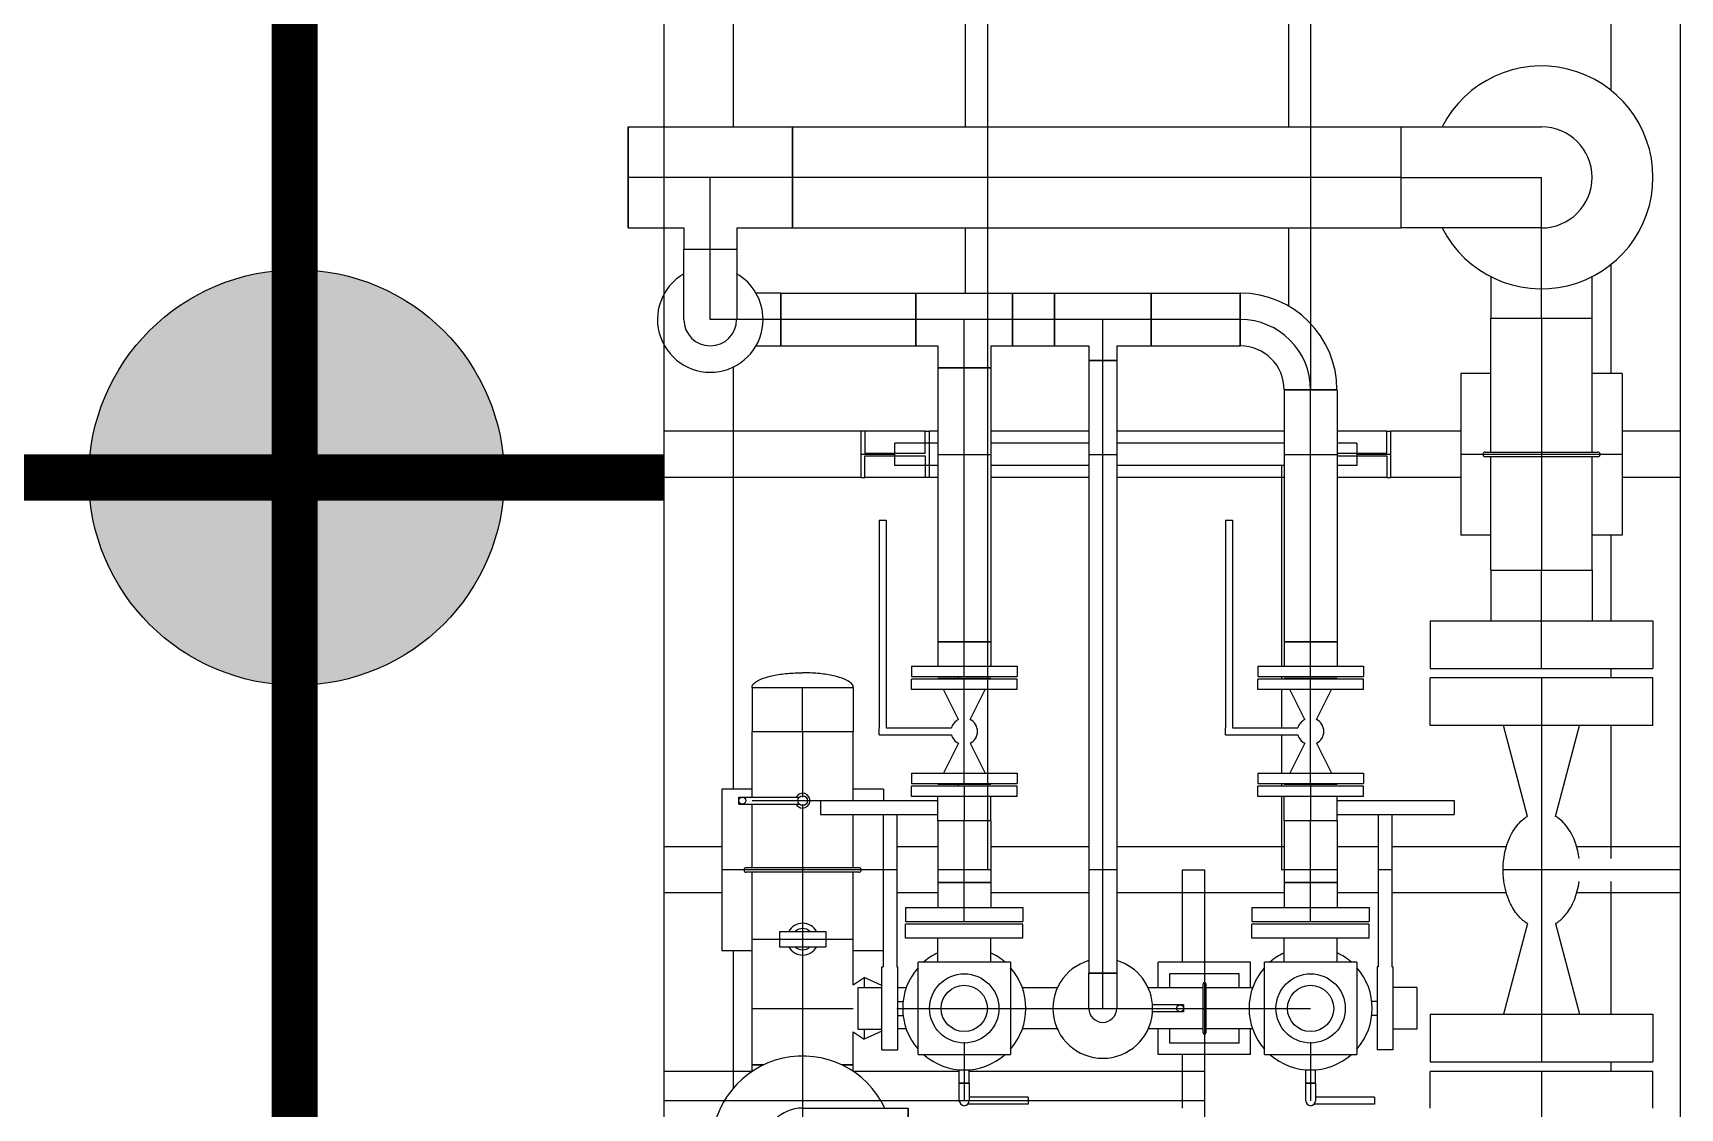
# Model space of a CAD drawing. Header units: inches. Extents: x 517790 to 538444, y 301815 to 302461.
# Drawn here: x 517891.045 to 517894.412, y 302312.3 to 302314.498 of the extents above; entities that cross this region are included whole.
import ezdxf

# ---------------------------------------------------------------- set-up
doc = ezdxf.new("R2010")
doc.units = ezdxf.units.IN
doc.header["$MEASUREMENT"] = 0
doc.layers.add('电气-接地设计-接地线', color=3, linetype='接地线')
doc.layers.add('硅胶总平面底图 工艺装置区', color=253, linetype='Continuous')
doc.styles.add('EESLTYPE', font='TXT.shx')
doc.linetypes.add('接地线', pattern='A,500,["/",EESLTYPE,S=200,R=0,X=0,Y=-100],-200,60,-200', length=960)

# ---------------------------------------------------------------- blocks, each defined once
blk = doc.blocks.new('PTJD2')
at = {"linetype": 'Continuous'}
blk.add_hatch(color=0, dxfattribs=at).paths.add_polyline_path([(150, 0, 1), (-150, 0, 1)])
at = {"color": 0, "linetype": 'Continuous'}
blk.add_circle((0, 0), 150, dxfattribs=at)

msp = doc.modelspace()

# ---------------------------------------------------------------- linework, layer by layer
at = {"layer": '电气-接地设计-接地线', "color": 1, "linetype": '接地线', "ltscale": 0.005, "const_width": 0.0944}
for points in [[(517891.5799, 302307.8785), (517891.5799, 302321.5662)], [(517890.9229, 302313.5894), (517892.3351, 302313.5894)]]:
    msp.add_lwpolyline(points, dxfattribs=at)
at = {"layer": '硅胶总平面底图 工艺装置区', "color": 253, "linetype": 'Continuous', "lineweight": -3}
for p, q in [((517892.3351, 302314.3064), (517892.3351, 302317.0923)), ((517892.4767, 302314.3064), (517892.4767, 302317.0923)), ((517892.9506, 302314.6588), (517892.9506, 302314.3064)), ((517892.9959, 302314.6588), (517892.9959, 302314.3064)), ((517893.6114, 302314.6588), (517893.6114, 302314.3064)), ((517893.6567, 302314.6588), (517893.6567, 302314.3064)), ((517894.4119, 302314.6588), (517894.4119, 302312.8106)), ((517894.2703, 302314.5659), (517894.2703, 302314.3814)), ((517892.2617, 302314.3064), (517892.2617, 302314.203)), ((517892.2617, 302314.0996), (517892.2617, 302314.3064)), ((517892.2617, 302314.3064), (517892.5973, 302314.3064)), ((517892.3351, 302314.0996), (517892.3351, 302314.3064)), ((517892.5973, 302314.0996), (517892.5973, 302314.3064)), ((517892.5974, 302314.3064), (517892.5974, 302314.0996)), ((517892.5974, 302314.3064), (517893.841, 302314.3064)), ((517892.9959, 302314.3064), (517892.9959, 302314.0996)), ((517893.6567, 302314.3064), (517893.6567, 302314.0996)), ((517893.841, 302314.3064), (517893.841, 302314.0996)), ((517893.841, 302314.3064), (517894.1287, 302314.3064)), ((517893.841, 302314.3064), (517893.841, 302314.0996)), ((517892.2617, 302314.203), (517892.2617, 302314.0996)), ((517892.2617, 302314.203), (517892.2617, 302314.203)), ((517892.2617, 302314.203), (517892.2617, 302314.203)), ((517892.5973, 302314.203), (517892.2617, 302314.203)), ((517892.4295, 302314.0563), (517892.4295, 302314.203)), ((517892.5974, 302314.203), (517892.5973, 302314.203)), ((517893.841, 302314.203), (517892.5974, 302314.203)), ((517893.841, 302314.203), (517893.841, 302314.203)), ((517893.841, 302314.203), (517893.841, 302314.203)), ((517893.841, 302314.203), (517894.1287, 302314.203)), ((517894.1287, 302313.9752), (517894.1287, 302314.203)), ((517892.2617, 302314.0996), (517892.3756, 302314.0996)), ((517892.3351, 302313.9646), (517892.3351, 302314.0996)), ((517892.3756, 302314.0996), (517892.3756, 302314.0563)), ((517892.4835, 302314.0996), (517892.5973, 302314.0996)), ((517892.4835, 302314.0996), (517892.4835, 302314.0563)), ((517892.5974, 302314.0996), (517893.841, 302314.0996)), ((517892.9506, 302314.0996), (517892.9506, 302313.9663)), ((517892.9959, 302314.0996), (517892.9959, 302313.9663)), ((517893.6114, 302314.0996), (517893.6114, 302313.94)), ((517893.6567, 302314.0996), (517893.6567, 302313.9043)), ((517894.1287, 302314.0996), (517893.841, 302314.0996)), ((517892.3756, 302314.0563), (517892.4835, 302314.0563)), ((517892.3756, 302314.0562), (517892.4835, 302314.0562)), ((517892.3756, 302313.9124), (517892.3756, 302314.0562)), ((517892.4295, 302314.0562), (517892.4295, 302314.0563)), ((517892.4295, 302314.0562), (517892.4295, 302314.0562)), ((517892.4295, 302314.0562), (517892.4295, 302314.0562)), ((517892.4295, 302313.9124), (517892.4295, 302314.0562)), ((517892.4767, 302314.0562), (517892.4767, 302314.0563)), ((517892.4835, 302314.0562), (517892.4835, 302313.9124)), ((517894.2703, 302314.0246), (517894.2703, 302313.8018)), ((517894.0253, 302314), (517894.0253, 302313.9153)), ((517894.2321, 302313.9153), (517894.2321, 302314)), ((517892.3351, 302313.8601), (517892.3351, 302313.9646)), ((517892.5734, 302313.9663), (517892.523, 302313.9663)), ((517892.5734, 302313.9663), (517892.5734, 302313.8584)), ((517892.5734, 302313.9663), (517892.8499, 302313.9663)), ((517892.5734, 302313.9124), (517892.5734, 302313.9663)), ((517892.8499, 302313.8584), (517892.8499, 302313.9663)), ((517892.8499, 302313.9663), (517893.0475, 302313.9663)), ((517892.8499, 302313.9663), (517892.8499, 302313.8584)), ((517892.9959, 302313.9663), (517892.9959, 302313.8136)), ((517893.0475, 302313.9663), (517893.0475, 302313.8584)), ((517893.0475, 302313.9663), (517893.1331, 302313.9663)), ((517893.0475, 302313.8584), (517893.0475, 302313.9663)), ((517893.1331, 302313.9663), (517893.1331, 302313.8584)), ((517893.1331, 302313.8584), (517893.1331, 302313.9663)), ((517893.1331, 302313.9663), (517893.3307, 302313.9663)), ((517893.3307, 302313.8584), (517893.3307, 302313.9663)), ((517893.3307, 302313.9663), (517893.3307, 302313.8584)), ((517893.3307, 302313.9663), (517893.5128, 302313.9663)), ((517893.5128, 302313.8584), (517893.5128, 302313.9663)), ((517893.5128, 302313.9663), (517893.5128, 302313.8584)), ((517894.1287, 302313.9153), (517894.1287, 302313.9752)), ((517894.0253, 302313.9153), (517894.1287, 302313.9153)), ((517894.0253, 302313.9153), (517894.2321, 302313.9153)), ((517894.0253, 302313.6413), (517894.0253, 302313.9153)), ((517894.1287, 302313.9153), (517894.1287, 302313.9153)), ((517894.1287, 302313.9153), (517894.1287, 302313.9153)), ((517894.1287, 302313.9153), (517894.2321, 302313.9153)), ((517894.1287, 302313.9153), (517894.1287, 302313.6413)), ((517894.2321, 302313.6413), (517894.2321, 302313.9153)), ((517892.5374, 302313.9124), (517892.4295, 302313.9124)), ((517892.5734, 302313.9124), (517892.5374, 302313.9124)), ((517892.8499, 302313.9124), (517892.5734, 302313.9124)), ((517892.5734, 302313.9124), (517892.5734, 302313.9124)), ((517892.5734, 302313.9124), (517892.5734, 302313.9124)), ((517892.5734, 302313.8584), (517892.5734, 302313.9124)), ((517892.8499, 302313.9124), (517892.8499, 302313.9124)), ((517893.0475, 302313.9124), (517892.8499, 302313.9124)), ((517892.8499, 302313.9124), (517892.8499, 302313.9124)), ((517892.9487, 302313.8136), (517892.9487, 302313.9124)), ((517893.1331, 302313.9124), (517893.0475, 302313.9124)), ((517893.0475, 302313.9124), (517893.0475, 302313.9124)), ((517893.1331, 302313.9124), (517893.1331, 302313.9124)), ((517893.3307, 302313.9124), (517893.1331, 302313.9124)), ((517893.1331, 302313.9124), (517893.1331, 302313.9124)), ((517893.2319, 302313.8285), (517893.2319, 302313.9124)), ((517893.3307, 302313.9124), (517893.3307, 302313.9124)), ((517893.5128, 302313.9124), (517893.3307, 302313.9124)), ((517893.5128, 302313.9124), (517893.5129, 302313.9124)), ((517893.5128, 302313.9124), (517893.5128, 302313.9124)), ((517893.6567, 302313.9043), (517893.6567, 302313.7685)), ((517892.3351, 302311.826), (517892.3351, 302313.8601)), ((517892.523, 302313.8584), (517892.5734, 302313.8584)), ((517892.5734, 302313.8584), (517892.8499, 302313.8584)), ((517892.8499, 302313.8584), (517892.8948, 302313.8584)), ((517892.8948, 302313.8584), (517892.8948, 302313.8136)), ((517893.0027, 302313.8584), (517893.0475, 302313.8584)), ((517893.0027, 302313.8584), (517893.0027, 302313.8136)), ((517893.0475, 302313.8584), (517893.1331, 302313.8584)), ((517893.1331, 302313.8584), (517893.2034, 302313.8584)), ((517893.2034, 302313.8584), (517893.2034, 302313.8285)), ((517893.2604, 302313.8584), (517893.3307, 302313.8584)), ((517893.2604, 302313.8584), (517893.2604, 302313.8285)), ((517893.3307, 302313.8584), (517893.5128, 302313.8584)), ((517892.4767, 302312.9522), (517892.4767, 302313.8154)), ((517893.0027, 302313.8136), (517892.8948, 302313.8136)), ((517892.8948, 302313.8136), (517892.8948, 302313.253)), ((517892.8948, 302313.8136), (517893.0027, 302313.8136)), ((517892.9487, 302313.253), (517892.9487, 302313.8136)), ((517892.9487, 302313.8136), (517892.9487, 302313.8136)), ((517892.9506, 302313.8136), (517892.9506, 302313.8136)), ((517892.9959, 302313.8136), (517892.9959, 302313.6366)), ((517892.9959, 302313.8136), (517892.9959, 302313.8136)), ((517893.0027, 302313.8136), (517893.0027, 302313.253)), ((517893.2034, 302313.8285), (517893.2604, 302313.8285)), ((517893.2604, 302313.8285), (517893.2034, 302313.8285)), ((517893.2034, 302313.8285), (517893.2034, 302312.5757)), ((517893.2319, 302313.8285), (517893.2319, 302313.8285)), ((517893.2319, 302312.5757), (517893.2319, 302313.8285)), ((517893.2604, 302313.8285), (517893.2604, 302312.5757)), ((517893.9635, 302313.8018), (517893.9635, 302313.4714)), ((517894.0253, 302313.8018), (517893.9635, 302313.8018)), ((517894.2939, 302313.8018), (517894.2321, 302313.8018)), ((517894.2939, 302313.8018), (517894.2939, 302313.4714)), ((517893.6028, 302313.7685), (517893.7107, 302313.7685)), ((517893.7107, 302313.7685), (517893.6028, 302313.7685)), ((517893.6028, 302313.7685), (517893.6028, 302313.253)), ((517893.6567, 302313.7685), (517893.6567, 302313.7685)), ((517893.6567, 302313.7685), (517893.6567, 302313.7685)), ((517893.6567, 302313.253), (517893.6567, 302313.7685)), ((517893.7107, 302313.7685), (517893.7107, 302313.253)), ((517892.3351, 302313.5894), (517892.3351, 302313.6838)), ((517892.7373, 302313.6838), (517892.3351, 302313.6838)), ((517892.7373, 302313.6838), (517892.7373, 302313.5894)), ((517892.7457, 302313.6838), (517892.7373, 302313.6838)), ((517892.8685, 302313.6838), (517892.7457, 302313.6838)), ((517892.7457, 302313.6838), (517892.7457, 302313.6394)), ((517892.8685, 302313.6394), (517892.8685, 302313.6838)), ((517892.8685, 302313.6838), (517892.877, 302313.6838)), ((517892.8948, 302313.6838), (517892.877, 302313.6838)), ((517892.877, 302313.6838), (517892.877, 302313.5894)), ((517893.2034, 302313.6838), (517893.0027, 302313.6838)), ((517893.6028, 302313.6838), (517893.2604, 302313.6838)), ((517893.8125, 302313.6838), (517893.7107, 302313.6838)), ((517893.8125, 302313.6394), (517893.8125, 302313.6838)), ((517893.8125, 302313.6838), (517893.821, 302313.6838)), ((517893.9635, 302313.6838), (517893.821, 302313.6838)), ((517893.821, 302313.5894), (517893.821, 302313.6838)), ((517894.4119, 302313.6838), (517894.2939, 302313.6838)), ((517894.4119, 302313.6838), (517894.4119, 302313.5894)), ((517892.8948, 302313.6592), (517892.8071, 302313.6592)), ((517892.8071, 302313.6139), (517892.8071, 302313.6592)), ((517893.2034, 302313.6592), (517893.0027, 302313.6592)), ((517893.6028, 302313.6592), (517893.2604, 302313.6592)), ((517893.7511, 302313.6592), (517893.7107, 302313.6592)), ((517893.7511, 302313.6592), (517893.7511, 302313.6139)), ((517892.8071, 302313.6366), (517892.7373, 302313.6366)), ((517892.7457, 302313.6394), (517892.8685, 302313.6394)), ((517892.7457, 302313.6338), (517892.8685, 302313.6338)), ((517892.7457, 302313.5894), (517892.7457, 302313.6338)), ((517892.8948, 302313.6139), (517892.8071, 302313.6139)), ((517892.8685, 302313.6338), (517892.8685, 302313.5894)), ((517892.8948, 302313.6366), (517893.0027, 302313.6366)), ((517892.9959, 302313.6366), (517892.9959, 302313.1825)), ((517893.2034, 302313.6139), (517893.0027, 302313.6139)), ((517893.2034, 302313.6366), (517893.2604, 302313.6366)), ((517893.6028, 302313.6139), (517893.2604, 302313.6139)), ((517893.5972, 302313.6139), (517893.5972, 302313.2036)), ((517893.6028, 302313.6366), (517893.7107, 302313.6366)), ((517893.7107, 302313.6394), (517893.8125, 302313.6394)), ((517893.7107, 302313.6338), (517893.8125, 302313.6338)), ((517893.7511, 302313.6139), (517893.7107, 302313.6139)), ((517893.821, 302313.6366), (517893.7511, 302313.6366)), ((517893.8125, 302313.6338), (517893.8125, 302313.5894)), ((517894.2939, 302313.6366), (517893.9635, 302313.6366)), ((517894.0135, 302313.6413), (517894.2439, 302313.6413)), ((517894.2439, 302313.6319), (517894.0135, 302313.6319)), ((517894.0253, 302313.4), (517894.0253, 302313.6319)), ((517894.1287, 302313.6413), (517894.1287, 302313.6319)), ((517894.1287, 302313.6319), (517894.1287, 302313.4)), ((517894.2321, 302313.4), (517894.2321, 302313.6319)), ((517892.7373, 302313.5894), (517892.3351, 302313.5894)), ((517892.7373, 302313.5894), (517892.7457, 302313.5894)), ((517892.8685, 302313.5894), (517892.7457, 302313.5894)), ((517892.877, 302313.5894), (517892.8685, 302313.5894)), ((517892.8948, 302313.5894), (517892.877, 302313.5894)), ((517893.2034, 302313.5894), (517893.0027, 302313.5894)), ((517893.6028, 302313.5894), (517893.2604, 302313.5894)), ((517893.8125, 302313.5894), (517893.7107, 302313.5894)), ((517893.8125, 302313.5894), (517893.821, 302313.5894)), ((517893.9635, 302313.5894), (517893.821, 302313.5894)), ((517894.4119, 302313.5894), (517894.2939, 302313.5894)), ((517892.7749, 302313.5018), (517892.789, 302313.5018)), ((517892.7749, 302313.5018), (517892.7749, 302313.0773)), ((517892.789, 302313.5018), (517892.789, 302313.0773)), ((517893.4829, 302313.5018), (517893.497, 302313.5018)), ((517893.4829, 302313.5018), (517893.4829, 302313.0773)), ((517893.497, 302313.5018), (517893.497, 302313.0773)), ((517894.0253, 302313.4714), (517893.9635, 302313.4714)), ((517894.2939, 302313.4714), (517894.2321, 302313.4714)), ((517894.2703, 302313.4714), (517894.2703, 302313.2965)), ((517894.0253, 302313.4), (517894.2321, 302313.4)), ((517894.0253, 302313.4), (517894.0253, 302313.2965)), ((517894.0253, 302313.4), (517894.2321, 302313.4)), ((517894.1287, 302313.1991), (517894.1287, 302313.4)), ((517894.2321, 302313.4), (517894.2321, 302313.2965)), ((517893.9009, 302313.2965), (517894.3565, 302313.2965)), ((517893.9009, 302313.2965), (517893.9009, 302313.1991)), ((517894.3565, 302313.2965), (517894.3565, 302313.1991)), ((517893.0027, 302313.253), (517892.8948, 302313.253)), ((517892.8948, 302313.253), (517893.0027, 302313.253)), ((517892.8948, 302313.253), (517892.8948, 302313.2036)), ((517892.9487, 302313.1825), (517892.9487, 302313.253)), ((517893.0027, 302313.253), (517893.0027, 302313.2036)), ((517893.7107, 302313.253), (517893.6028, 302313.253)), ((517893.6028, 302313.253), (517893.7107, 302313.253)), ((517893.6028, 302313.253), (517893.6028, 302313.2036)), ((517893.6567, 302313.1825), (517893.6567, 302313.253)), ((517893.7107, 302313.253), (517893.7107, 302313.2036)), ((517892.8408, 302313.2036), (517893.0566, 302313.2036)), ((517892.8408, 302313.2036), (517892.8408, 302313.1825)), ((517892.8408, 302313.1825), (517893.0566, 302313.1825)), ((517893.0566, 302313.1769), (517892.8408, 302313.1769)), ((517892.8408, 302313.1559), (517892.8408, 302313.1769)), ((517893.0027, 302313.1783), (517892.8948, 302313.1783)), ((517892.8955, 302313.1769), (517892.8948, 302313.1783)), ((517892.9364, 302313.1825), (517892.9364, 302313.1783)), ((517892.9487, 302312.9621), (517892.9487, 302313.1783)), ((517892.9959, 302313.1825), (517892.9959, 302313.1783)), ((517892.9959, 302313.1783), (517892.9959, 302313.1559)), ((517893.0019, 302313.1769), (517893.0027, 302313.1783)), ((517893.0566, 302313.2036), (517893.0566, 302313.1825)), ((517893.0566, 302313.1559), (517893.0566, 302313.1769)), ((517893.5488, 302313.2036), (517893.7646, 302313.2036)), ((517893.5488, 302313.2036), (517893.5488, 302313.1825)), ((517893.5488, 302313.1825), (517893.7646, 302313.1825)), ((517893.7646, 302313.1769), (517893.5488, 302313.1769)), ((517893.5488, 302313.1559), (517893.5488, 302313.1769)), ((517893.5972, 302313.1825), (517893.5972, 302313.1769)), ((517893.7107, 302313.1783), (517893.6028, 302313.1783)), ((517893.6035, 302313.1769), (517893.6028, 302313.1783)), ((517893.6567, 302313.1825), (517893.6567, 302313.1783)), ((517893.6567, 302312.9621), (517893.6567, 302313.1783)), ((517893.7099, 302313.1769), (517893.7107, 302313.1783)), ((517893.7646, 302313.2036), (517893.7646, 302313.1825)), ((517893.7646, 302313.1559), (517893.7646, 302313.1769)), ((517893.9009, 302313.1991), (517894.3565, 302313.1991)), ((517894.3565, 302313.1796), (517893.9009, 302313.1796)), ((517893.9009, 302313.0822), (517893.9009, 302313.1796)), ((517894.1287, 302313.1796), (517894.1287, 302312.3944)), ((517894.2703, 302313.1991), (517894.2703, 302313.1796)), ((517894.3565, 302313.0822), (517894.3565, 302313.1796)), ((517892.5149, 302313.1601), (517892.6183, 302313.1601)), ((517892.5149, 302313.1601), (517892.5149, 302313.0702)), ((517892.6183, 302313.0702), (517892.6183, 302313.1601)), ((517892.6183, 302313.1601), (517892.7217, 302313.1601)), ((517892.7217, 302313.1601), (517892.7217, 302313.0702)), ((517893.0566, 302313.1559), (517892.8408, 302313.1559)), ((517892.9366, 302313.0944), (517892.906, 302313.1559)), ((517892.9608, 302313.0944), (517892.9914, 302313.1559)), ((517892.9959, 302313.1559), (517892.9959, 302312.9845)), ((517893.7646, 302313.1559), (517893.5488, 302313.1559)), ((517893.5972, 302313.1559), (517893.5972, 302313.0773)), ((517893.6446, 302313.0944), (517893.614, 302313.1559)), ((517893.6688, 302313.0944), (517893.6994, 302313.1559)), ((517892.7749, 302313.0631), (517892.7749, 302313.0773)), ((517892.789, 302313.0773), (517892.9226, 302313.0773)), ((517892.9364, 302313.0948), (517892.9364, 302313.0943)), ((517893.4829, 302313.0631), (517893.4829, 302313.0773)), ((517893.497, 302313.0773), (517893.6306, 302313.0773)), ((517894.3565, 302313.0822), (517893.9009, 302313.0822)), ((517894.0998, 302312.8965), (517894.0509, 302313.0822)), ((517894.1576, 302312.8965), (517894.2065, 302313.0822)), ((517894.2703, 302313.0822), (517894.2703, 302312.8106)), ((517892.5149, 302313.0702), (517892.6183, 302313.0702)), ((517892.5149, 302313.0702), (517892.7217, 302313.0702)), ((517892.5149, 302312.9357), (517892.5149, 302313.0702)), ((517892.6183, 302313.0702), (517892.6183, 302313.0702)), ((517892.6183, 302313.0702), (517892.7217, 302313.0702)), ((517892.6183, 302313.0702), (517892.6183, 302312.9437)), ((517892.7217, 302312.9286), (517892.7217, 302313.0702)), ((517892.7749, 302313.0631), (517892.9226, 302313.0631)), ((517892.9366, 302313.046), (517892.906, 302312.9845)), ((517892.9364, 302313.0461), (517892.9364, 302313.0456)), ((517892.9608, 302313.046), (517892.9914, 302312.9845)), ((517893.4829, 302313.0631), (517893.6306, 302313.0631)), ((517893.5972, 302313.0631), (517893.5972, 302312.9845)), ((517893.6446, 302313.046), (517893.614, 302312.9845)), ((517893.6688, 302313.046), (517893.6994, 302312.9845)), ((517892.8408, 302312.9845), (517893.0566, 302312.9845)), ((517892.8408, 302312.9845), (517892.8408, 302312.9635)), ((517892.9959, 302312.9845), (517892.9959, 302312.9621)), ((517893.0566, 302312.9845), (517893.0566, 302312.9635)), ((517893.5488, 302312.9845), (517893.7646, 302312.9845)), ((517893.5488, 302312.9845), (517893.5488, 302312.9635)), ((517893.7646, 302312.9845), (517893.7646, 302312.9635)), ((517892.4531, 302312.9522), (517892.4531, 302312.6218)), ((517892.5149, 302312.9522), (517892.4531, 302312.9522)), ((517892.6183, 302312.9437), (517892.6183, 302312.9357)), ((517892.7835, 302312.9522), (517892.7217, 302312.9522)), ((517892.7835, 302312.9522), (517892.7835, 302312.9286)), ((517892.8408, 302312.9635), (517893.0566, 302312.9635)), ((517893.0566, 302312.9579), (517892.8408, 302312.9579)), ((517892.8408, 302312.9368), (517892.8408, 302312.9579)), ((517892.8955, 302312.9635), (517892.8948, 302312.9621)), ((517892.8948, 302312.9621), (517893.0027, 302312.9621)), ((517892.9364, 302312.9621), (517892.9364, 302312.9579)), ((517892.9487, 302312.9579), (517892.9487, 302312.8874)), ((517892.9959, 302312.9621), (517892.9959, 302312.9579)), ((517892.9959, 302312.9579), (517892.9959, 302312.787)), ((517893.0019, 302312.9635), (517893.0027, 302312.9621)), ((517893.0566, 302312.9368), (517893.0566, 302312.9579)), ((517893.5488, 302312.9635), (517893.7646, 302312.9635)), ((517893.7646, 302312.9579), (517893.5488, 302312.9579)), ((517893.5488, 302312.9368), (517893.5488, 302312.9579)), ((517893.5972, 302312.9635), (517893.5972, 302312.9579)), ((517893.6035, 302312.9635), (517893.6028, 302312.9621)), ((517893.6028, 302312.9621), (517893.7107, 302312.9621)), ((517893.6567, 302312.9621), (517893.6567, 302312.9579)), ((517893.6567, 302312.9579), (517893.6567, 302312.8874)), ((517893.7099, 302312.9635), (517893.7107, 302312.9621)), ((517893.7646, 302312.9368), (517893.7646, 302312.9579)), ((517892.488, 302312.9286), (517892.488, 302312.9357)), ((517892.488, 302312.9357), (517892.6111, 302312.9357)), ((517892.488, 302312.9215), (517892.488, 302312.9286)), ((517892.488, 302312.9215), (517892.6111, 302312.9215)), ((517892.5149, 302312.9286), (517892.7217, 302312.9286)), ((517892.5149, 302312.7917), (517892.5149, 302312.9215)), ((517892.6183, 302312.9215), (517892.6183, 302312.9135)), ((517892.6183, 302312.9135), (517892.6183, 302312.7917)), ((517892.6551, 302312.9286), (517892.8948, 302312.9286)), ((517892.6551, 302312.9286), (517892.6551, 302312.9003)), ((517893.0566, 302312.9368), (517892.8408, 302312.9368)), ((517892.8948, 302312.8874), (517892.8948, 302312.9368)), ((517893.0027, 302312.8874), (517893.0027, 302312.9368)), ((517893.7646, 302312.9368), (517893.5488, 302312.9368)), ((517893.5972, 302312.9368), (517893.5972, 302312.787)), ((517893.6028, 302312.8874), (517893.6028, 302312.9368)), ((517893.7107, 302312.8874), (517893.7107, 302312.9368)), ((517893.7107, 302312.9286), (517893.9503, 302312.9286)), ((517893.9503, 302312.9286), (517893.9503, 302312.9003)), ((517892.6551, 302312.9003), (517892.8948, 302312.9003)), ((517892.7217, 302312.7917), (517892.7217, 302312.9003)), ((517892.7826, 302312.9003), (517892.7826, 302312.5888)), ((517892.8109, 302312.9003), (517892.8109, 302312.5888)), ((517893.0027, 302312.8874), (517892.8948, 302312.8874)), ((517892.8948, 302312.8874), (517892.8948, 302312.761)), ((517893.0027, 302312.8874), (517892.8948, 302312.8874)), ((517892.9487, 302312.761), (517892.9487, 302312.8874)), ((517893.0027, 302312.8874), (517893.0027, 302312.761)), ((517893.7107, 302312.8874), (517893.6028, 302312.8874)), ((517893.7107, 302312.8874), (517893.6028, 302312.8874)), ((517893.6028, 302312.8874), (517893.6028, 302312.761)), ((517893.6567, 302312.761), (517893.6567, 302312.8874)), ((517893.7107, 302312.9003), (517893.9503, 302312.9003)), ((517893.7107, 302312.8874), (517893.7107, 302312.761)), ((517893.7945, 302312.9003), (517893.7945, 302312.5888)), ((517893.8228, 302312.9003), (517893.8228, 302312.5888)), ((517892.4531, 302312.8342), (517892.3351, 302312.8342)), ((517892.3351, 302312.7398), (517892.3351, 302312.8342)), ((517892.8948, 302312.8342), (517892.8109, 302312.8342)), ((517893.2034, 302312.8342), (517893.0027, 302312.8342)), ((517893.6028, 302312.8342), (517893.2604, 302312.8342)), ((517893.7945, 302312.8342), (517893.7107, 302312.8342)), ((517894.0568, 302312.8342), (517893.8228, 302312.8342)), ((517894.4119, 302312.8342), (517894.2006, 302312.8342)), ((517894.4119, 302312.8342), (517894.4119, 302312.8106)), ((517894.4119, 302312.8106), (517894.4119, 302312.7634)), ((517892.8109, 302312.787), (517892.4531, 302312.787)), ((517892.5031, 302312.7917), (517892.7335, 302312.7917)), ((517892.7335, 302312.7823), (517892.5031, 302312.7823)), ((517892.5149, 302312.6454), (517892.5149, 302312.7823)), ((517892.6183, 302312.7917), (517892.6183, 302312.7823)), ((517892.6183, 302312.7823), (517892.6183, 302312.6779)), ((517892.7217, 302312.6454), (517892.7217, 302312.7823)), ((517893.0027, 302312.787), (517892.8948, 302312.787)), ((517893.2604, 302312.787), (517893.2034, 302312.787)), ((517893.3943, 302312.787), (517893.4396, 302312.787)), ((517893.3943, 302312.787), (517893.3943, 302312.5982)), ((517893.4396, 302312.787), (517893.4396, 302312.5982)), ((517893.6028, 302312.787), (517893.5972, 302312.787)), ((517893.7107, 302312.787), (517893.6028, 302312.787)), ((517893.8228, 302312.787), (517893.7945, 302312.787)), ((517894.4119, 302312.787), (517894.0502, 302312.787)), ((517892.4531, 302312.7398), (517892.3351, 302312.7398)), ((517892.8948, 302312.7398), (517892.8109, 302312.7398)), ((517893.0027, 302312.761), (517892.8948, 302312.761)), ((517892.8948, 302312.761), (517892.9487, 302312.761)), ((517892.8948, 302312.761), (517892.8948, 302312.7102)), ((517892.9487, 302312.6817), (517892.9487, 302312.761)), ((517892.9487, 302312.761), (517893.0027, 302312.761)), ((517893.0027, 302312.761), (517893.0027, 302312.7102)), ((517893.2034, 302312.7398), (517893.0027, 302312.7398)), ((517893.6028, 302312.7398), (517893.2604, 302312.7398)), ((517893.7107, 302312.761), (517893.6028, 302312.761)), ((517893.6028, 302312.761), (517893.6567, 302312.761)), ((517893.6028, 302312.761), (517893.6028, 302312.7102)), ((517893.6567, 302312.6817), (517893.6567, 302312.761)), ((517893.6567, 302312.761), (517893.7107, 302312.761)), ((517893.7107, 302312.761), (517893.7107, 302312.7102)), ((517893.7945, 302312.7398), (517893.7107, 302312.7398)), ((517894.0568, 302312.7398), (517893.8228, 302312.7398)), ((517894.4119, 302312.7398), (517894.2006, 302312.7398)), ((517894.2703, 302312.7634), (517894.2703, 302312.4918)), ((517894.4119, 302312.7634), (517894.4119, 302312.7398)), ((517894.4119, 302312.7634), (517894.4119, 302312.3)), ((517892.8288, 302312.7102), (517892.9487, 302312.7102)), ((517892.8288, 302312.7102), (517892.8288, 302312.6817)), ((517892.9487, 302312.7102), (517893.0686, 302312.7102)), ((517893.0686, 302312.7102), (517893.0686, 302312.6817)), ((517893.5368, 302312.7102), (517893.6567, 302312.7102)), ((517893.5368, 302312.7102), (517893.5368, 302312.6817)), ((517893.6567, 302312.7102), (517893.7766, 302312.7102)), ((517893.7766, 302312.7102), (517893.7766, 302312.6817)), ((517892.6183, 302312.6779), (517892.6183, 302312.6454)), ((517892.8288, 302312.6817), (517892.9487, 302312.6817)), ((517892.9487, 302312.6761), (517892.8288, 302312.6761)), ((517892.8288, 302312.6475), (517892.8288, 302312.6761)), ((517892.9487, 302312.6817), (517893.0686, 302312.6817)), ((517893.0686, 302312.6761), (517892.9487, 302312.6761)), ((517893.0686, 302312.6475), (517893.0686, 302312.6761)), ((517893.5368, 302312.6817), (517893.6567, 302312.6817)), ((517893.6567, 302312.6761), (517893.5368, 302312.6761)), ((517893.5368, 302312.6475), (517893.5368, 302312.6761)), ((517893.6567, 302312.6817), (517893.7766, 302312.6817)), ((517893.7766, 302312.6761), (517893.6567, 302312.6761)), ((517893.7766, 302312.6475), (517893.7766, 302312.6761)), ((517894.0998, 302312.6774), (517894.0509, 302312.4918)), ((517894.1576, 302312.6774), (517894.2065, 302312.4918)), ((517892.5149, 302312.6454), (517892.7217, 302312.6454)), ((517892.5149, 302312.5038), (517892.5149, 302312.6454)), ((517892.5711, 302312.6611), (517892.6183, 302312.6611)), ((517892.5711, 302312.6611), (517892.5711, 302312.6297)), ((517892.6183, 302312.6611), (517892.6655, 302312.6611)), ((517892.6183, 302312.6454), (517892.6183, 302312.6454)), ((517892.6183, 302312.6454), (517892.6183, 302312.6454)), ((517892.6183, 302312.6454), (517892.6183, 302312.6128)), ((517892.6655, 302312.6611), (517892.6655, 302312.6297)), ((517892.7217, 302312.5517), (517892.7217, 302312.6454)), ((517892.9487, 302312.6475), (517892.8288, 302312.6475)), ((517892.8948, 302312.5982), (517892.8948, 302312.6475)), ((517893.0686, 302312.6475), (517892.9487, 302312.6475)), ((517893.0027, 302312.5982), (517893.0027, 302312.6475)), ((517893.6567, 302312.6475), (517893.5368, 302312.6475)), ((517893.6028, 302312.5982), (517893.6028, 302312.6475)), ((517893.7766, 302312.6475), (517893.6567, 302312.6475)), ((517893.7107, 302312.5982), (517893.7107, 302312.6475)), ((517892.5149, 302312.6218), (517892.4531, 302312.6218)), ((517892.4767, 302312.3409), (517892.4767, 302312.6218)), ((517892.5711, 302312.6297), (517892.6183, 302312.6297)), ((517892.6183, 302312.6297), (517892.6655, 302312.6297)), ((517892.6183, 302312.6128), (517892.6183, 302312.5038)), ((517892.7826, 302312.6218), (517892.7217, 302312.6218)), ((517892.7804, 302312.4188), (517892.7804, 302312.5888)), ((517892.7804, 302312.5888), (517892.7826, 302312.5888)), ((517892.8109, 302312.5888), (517892.813, 302312.5888)), ((517892.813, 302312.4188), (517892.813, 302312.5888)), ((517893.0431, 302312.5982), (517892.8543, 302312.5982)), ((517892.8543, 302312.4094), (517892.8543, 302312.5982)), ((517893.0431, 302312.5982), (517893.0431, 302312.4094)), ((517893.2604, 302312.5757), (517893.2034, 302312.5757)), ((517893.2034, 302312.5757), (517893.2604, 302312.5757)), ((517893.2034, 302312.5038), (517893.2034, 302312.5757)), ((517893.2319, 302312.5757), (517893.2319, 302312.5757)), ((517893.2319, 302312.5757), (517893.2319, 302312.5757)), ((517893.2319, 302312.5038), (517893.2319, 302312.5757)), ((517893.2604, 302312.5757), (517893.2604, 302312.5038)), ((517893.534, 302312.5982), (517893.3452, 302312.5982)), ((517893.3452, 302312.5458), (517893.3452, 302312.5982)), ((517893.5104, 302312.5746), (517893.3688, 302312.5746)), ((517893.3688, 302312.5458), (517893.3688, 302312.5746)), ((517893.4396, 302312.5982), (517893.4396, 302312.4094)), ((517893.5104, 302312.5458), (517893.5104, 302312.5746)), ((517893.534, 302312.5458), (517893.534, 302312.5982)), ((517893.7511, 302312.5982), (517893.5623, 302312.5982)), ((517893.5623, 302312.4094), (517893.5623, 302312.5982)), ((517893.7511, 302312.5982), (517893.7511, 302312.4094)), ((517893.7924, 302312.5888), (517893.7924, 302312.4188)), ((517893.7945, 302312.5888), (517893.7924, 302312.5888)), ((517893.825, 302312.5888), (517893.8228, 302312.5888)), ((517893.825, 302312.5888), (517893.825, 302312.4188)), ((517892.7217, 302312.5517), (517892.744, 302312.5667)), ((517892.7316, 302312.4613), (517892.7316, 302312.5463)), ((517892.7316, 302312.5463), (517892.7804, 302312.5463)), ((517892.744, 302312.5667), (517892.744, 302312.5463)), ((517892.7804, 302312.5504), (517892.744, 302312.5667)), ((517892.83, 302312.5458), (517892.813, 302312.5458)), ((517893.139, 302312.5458), (517893.0674, 302312.5458)), ((517893.4368, 302312.5458), (517893.3248, 302312.5458)), ((517893.4368, 302312.4538), (517893.4368, 302312.5538)), ((517893.4424, 302312.5538), (517893.4424, 302312.4538)), ((517893.538, 302312.5458), (517893.4424, 302312.5458)), ((517893.8738, 302312.5463), (517893.825, 302312.5463)), ((517893.8738, 302312.5463), (517893.8738, 302312.4613)), ((517892.5149, 302312.5038), (517892.7217, 302312.5038)), ((517892.5149, 302312.3884), (517892.5149, 302312.5038)), ((517892.6183, 302312.5038), (517892.6183, 302312.5038)), ((517892.6183, 302312.5038), (517892.6183, 302312.5038)), ((517892.6183, 302312.5038), (517892.6183, 302312.4064)), ((517892.8109, 302312.5038), (517892.8677, 302312.5038)), ((517892.813, 302312.518), (517892.8236, 302312.518)), ((517892.8677, 302312.5038), (517892.8677, 302312.5038)), ((517892.8677, 302312.5038), (517893.0298, 302312.5038)), ((517893.0297, 302312.5038), (517893.0297, 302312.5038)), ((517893.0298, 302312.5038), (517893.0297, 302312.5038)), ((517893.0298, 302312.5038), (517893.0746, 302312.5038)), ((517893.0746, 302312.5038), (517893.13, 302312.5038)), ((517893.13, 302312.5038), (517893.1509, 302312.5038)), ((517893.1509, 302312.5038), (517893.1509, 302312.5038)), ((517893.1509, 302312.5038), (517893.3129, 302312.5038)), ((517893.3129, 302312.5038), (517893.3971, 302312.5038)), ((517893.3129, 302312.5038), (517893.3129, 302312.5038)), ((517893.3129, 302312.5038), (517893.3129, 302312.5038)), ((517893.3971, 302312.5109), (517893.3336, 302312.5109)), ((517893.3971, 302312.5109), (517893.3971, 302312.5038)), ((517893.3971, 302312.5038), (517893.4368, 302312.5038)), ((517893.3971, 302312.5038), (517893.3971, 302312.4967)), ((517893.4368, 302312.5038), (517893.4424, 302312.5038)), ((517893.4424, 302312.5038), (517893.5308, 302312.5038)), ((517893.5308, 302312.5038), (517893.5488, 302312.5038)), ((517893.5488, 302312.5038), (517893.5488, 302312.5038)), ((517893.5488, 302312.5038), (517893.5488, 302312.5038)), ((517893.5488, 302312.5038), (517893.6567, 302312.5038)), ((517893.7924, 302312.518), (517893.7818, 302312.518)), ((517892.813, 302312.4896), (517892.8236, 302312.4896)), ((517893.3971, 302312.4967), (517893.3336, 302312.4967)), ((517893.7924, 302312.4896), (517893.7818, 302312.4896)), ((517893.9009, 302312.4918), (517894.3565, 302312.4918)), ((517893.9009, 302312.4918), (517893.9009, 302312.3944)), ((517894.3565, 302312.4918), (517894.3565, 302312.3944)), ((517892.7217, 302312.4559), (517892.744, 302312.4409)), ((517892.7217, 302312.3884), (517892.7217, 302312.4559)), ((517892.7316, 302312.4613), (517892.7804, 302312.4613)), ((517892.744, 302312.4613), (517892.744, 302312.4409)), ((517892.7804, 302312.4572), (517892.744, 302312.4409)), ((517892.83, 302312.4618), (517892.813, 302312.4618)), ((517892.9487, 302312.435), (517892.9487, 302312.3779)), ((517892.9487, 302312.435), (517892.9487, 302312.435)), ((517892.9487, 302312.435), (517892.9487, 302312.435)), ((517893.139, 302312.4618), (517893.0674, 302312.4618)), ((517893.4368, 302312.4618), (517893.3248, 302312.4618)), ((517893.3452, 302312.4094), (517893.3452, 302312.4618)), ((517893.3688, 302312.433), (517893.3688, 302312.4618)), ((517893.5104, 302312.433), (517893.3688, 302312.433)), ((517893.538, 302312.4618), (517893.4424, 302312.4618)), ((517893.5104, 302312.433), (517893.5104, 302312.4618)), ((517893.534, 302312.4094), (517893.534, 302312.4618)), ((517893.6567, 302312.435), (517893.6567, 302312.435)), ((517893.6567, 302312.435), (517893.6567, 302312.435)), ((517893.6567, 302312.435), (517893.6567, 302312.3779)), ((517893.8738, 302312.4613), (517893.825, 302312.4613)), ((517892.6183, 302312.4064), (517892.6183, 302312.3884)), ((517892.7804, 302312.4188), (517892.813, 302312.4188)), ((517892.8543, 302312.4094), (517893.0431, 302312.4094)), ((517893.534, 302312.4094), (517893.3452, 302312.4094)), ((517893.3943, 302312.4094), (517893.3943, 302312.3)), ((517893.4396, 302312.4094), (517893.4396, 302312.3)), ((517893.5623, 302312.4094), (517893.7511, 302312.4094)), ((517893.825, 302312.4188), (517893.7924, 302312.4188)), ((517892.3351, 302312.315), (517892.3351, 302312.3745)), ((517892.5141, 302312.3745), (517892.3351, 302312.3745)), ((517892.5385, 302312.3884), (517892.5149, 302312.3884)), ((517892.5149, 302312.375), (517892.5149, 302312.3884)), ((517892.5149, 302312.3884), (517892.5386, 302312.3884)), ((517892.6183, 302312.3884), (517892.6183, 302312.3884)), ((517892.6183, 302312.3884), (517892.6183, 302312.0528)), ((517892.7217, 302312.3884), (517892.6981, 302312.3884)), ((517892.6981, 302312.3884), (517892.7217, 302312.3884)), ((517892.7217, 302312.375), (517892.7217, 302312.3884)), ((517892.9386, 302312.3745), (517892.7225, 302312.3745)), ((517892.9386, 302312.351), (517892.9386, 302312.3783)), ((517892.9487, 302312.3779), (517892.9487, 302312.351)), ((517892.9588, 302312.351), (517892.9588, 302312.3783)), ((517893.4396, 302312.3745), (517892.9588, 302312.3745)), ((517893.4396, 302312.3745), (517893.4396, 302312.315)), ((517893.6466, 302312.351), (517893.6466, 302312.3783)), ((517893.6567, 302312.3779), (517893.6567, 302312.351)), ((517893.6668, 302312.351), (517893.6668, 302312.3783)), ((517893.9009, 302312.3944), (517894.3565, 302312.3944)), ((517894.3565, 302312.3749), (517893.9009, 302312.3749)), ((517893.9009, 302312.3), (517893.9009, 302312.3749)), ((517894.1287, 302312.3749), (517894.1287, 302312.3)), ((517894.2703, 302312.3944), (517894.2703, 302312.3749)), ((517894.3565, 302312.3), (517894.3565, 302312.3749)), ((517892.9386, 302312.351), (517892.9588, 302312.351)), ((517892.9588, 302312.351), (517892.9386, 302312.351)), ((517892.9386, 302312.315), (517892.9386, 302312.351)), ((517892.9487, 302312.3509), (517892.9487, 302312.351)), ((517892.9487, 302312.351), (517892.9487, 302312.351)), ((517892.9487, 302312.351), (517892.9487, 302312.315)), ((517892.9588, 302312.351), (517892.9588, 302312.315)), ((517893.6668, 302312.351), (517893.6466, 302312.351)), ((517893.6466, 302312.315), (517893.6466, 302312.351)), ((517893.6466, 302312.351), (517893.6668, 302312.351)), ((517893.6567, 302312.351), (517893.6567, 302312.351)), ((517893.6567, 302312.3509), (517893.6567, 302312.351)), ((517893.6567, 302312.351), (517893.6567, 302312.315)), ((517893.6668, 302312.351), (517893.6668, 302312.315)), ((517892.4582, 302312.315), (517892.3351, 302312.315)), ((517892.7784, 302312.315), (517892.4582, 302312.315)), ((517892.6183, 302312.3), (517892.8341, 302312.3)), ((517892.9386, 302312.315), (517892.7784, 302312.315)), ((517892.8341, 302312.3), (517892.8341, 302312.1412)), ((517892.8341, 302312.1412), (517892.8341, 302312.3)), ((517893.079, 302312.315), (517892.9386, 302312.315)), ((517893.079, 302312.3079), (517892.9559, 302312.3079)), ((517893.079, 302312.3221), (517892.9588, 302312.3221)), ((517893.079, 302312.3221), (517893.079, 302312.3079)), ((517893.4396, 302312.315), (517893.079, 302312.315)), ((517893.4396, 302312.3), (517893.4396, 302312.1412)), ((517893.787, 302312.3079), (517893.6639, 302312.3079)), ((517893.787, 302312.3221), (517893.6668, 302312.3221)), ((517893.787, 302312.3221), (517893.787, 302312.3079)), ((517894.1287, 302312.3), (517894.1287, 302312.174)), ((517894.4119, 302312.3), (517894.4119, 302312.1412))]:
    msp.add_line(p, q, dxfattribs=at)
for centre, radius in [((517892.6183, 302312.9286), 0.0101), ((517892.4951, 302312.9286), 0.00708), ((517892.9487, 302312.5038), 0.0708), ((517893.6567, 302312.5038), 0.0708), ((517892.9487, 302312.5038), 0.0472), ((517893.6567, 302312.5038), 0.0472), ((517893.39, 302312.5038), 0.00708)]:
    msp.add_circle(centre, radius, dxfattribs=at)
for centre, radius, start, end in [((517894.1287, 302314.203), 0.2278, 0, 153.0028), ((517894.1287, 302314.203), 0.1034, 0, 90), ((517894.1287, 302314.203), 0.1034, 270, 90), ((517894.1287, 302314.203), 0.2278, 206.9972, 0), ((517894.1287, 302314.203), 0.1034, 270, 0), ((517892.4295, 302313.9124), 0.1079, 120, 0), ((517892.4295, 302313.9124), 0.1079, 0, 60), ((517893.5128, 302313.7685), 0.1978, 0, 90), ((517892.4295, 302313.9124), 0.0539, 180, 0), ((517892.4295, 302313.9124), 0.0539, 180, 0), ((517893.5128, 302313.7685), 0.1439, 0, 90), ((517893.5128, 302313.7685), 0.0899, 0, 90), ((517894.0135, 302313.6366), 0.00472, 90, 270), ((517894.2439, 302313.6366), 0.00472, 270, 90), ((517892.9487, 302313.0702), 0.027, 116.5142, 164.818), ((517892.9487, 302313.0702), 0.027, 0, 63.4858), ((517893.6567, 302313.0702), 0.027, 116.5142, 164.818), ((517893.6567, 302313.0702), 0.027, 0, 63.4858), ((517892.9487, 302313.0702), 0.027, 195.182, 243.4858), ((517892.9487, 302313.0702), 0.027, 296.5142, 0), ((517893.6567, 302313.0702), 0.027, 195.182, 243.4858), ((517893.6567, 302313.0702), 0.027, 296.5142, 0), ((517892.6183, 302312.9286), 0.0151, 270, 152.0506), ((517892.6183, 302312.9286), 0.0151, 207.9494, 270), ((517892.5031, 302312.787), 0.00472, 90, 270), ((517892.7335, 302312.787), 0.00472, 270, 90), ((517892.6183, 302312.6454), 0.0325, 28.8738, 151.1262), ((517892.6183, 302312.6454), 0.0217, 46.4125, 133.5875), ((517892.6183, 302312.6454), 0.0325, 208.8738, 270), ((517892.6183, 302312.6454), 0.0217, 226.4125, 270), ((517892.6183, 302312.6454), 0.0325, 270, 331.1262), ((517892.6183, 302312.6454), 0.0217, 270, 313.5875), ((517892.9487, 302312.5038), 0.1259, 115.3769, 131.4177), ((517892.9487, 302312.5038), 0.1259, 48.5823, 64.6231), ((517893.2319, 302312.5038), 0.1019, 106.2251, 0), ((517893.2319, 302312.5038), 0.1019, 0, 73.7749), ((517893.6567, 302312.5038), 0.1259, 115.3769, 131.4177), ((517893.6567, 302312.5038), 0.1259, 48.5823, 64.6231), ((517892.9487, 302312.5038), 0.1259, 138.5823, 180), ((517892.9487, 302312.5038), 0.1259, 318.5823, 41.4177), ((517893.6567, 302312.5038), 0.1259, 138.5823, 180), ((517893.6567, 302312.5038), 0.1259, 318.5823, 41.4177), ((517893.4396, 302312.5538), 0.00283, 0, 180), ((517892.9487, 302312.5038), 0.1259, 180, 221.4177), ((517893.2319, 302312.5038), 0.0285, 180, 0), ((517893.2319, 302312.5038), 0.0285, 180, 0), ((517893.6567, 302312.5038), 0.1259, 180, 221.4177), ((517893.4396, 302312.4538), 0.00283, 180, 0), ((517892.6183, 302312.2206), 0.1858, 25.3039, 334.6961), ((517892.9487, 302312.5038), 0.1259, 228.5823, 311.4177), ((517893.6567, 302312.5038), 0.1259, 228.5823, 311.4177), ((517892.6183, 302312.2206), 0.0794, 90, 270), ((517892.6183, 302312.2206), 0.0794, 90, 270), ((517892.9487, 302312.315), 0.0101, 180, 0), ((517892.9487, 302312.315), 0.0101, 180, 0), ((517893.6567, 302312.315), 0.0101, 180, 0), ((517893.6567, 302312.315), 0.0101, 180, 0)]:
    msp.add_arc(centre, radius, start, end, dxfattribs=at)
for points, knots in [([(517892.5149, 302313.1601), (517892.5149, 302313.161), (517892.5151, 302313.162), (517892.5153, 302313.1629), (517892.5157, 302313.1639), (517892.5162, 302313.1649), (517892.5168, 302313.1659), (517892.5177, 302313.1672), (517892.5189, 302313.1684), (517892.5203, 302313.1697), (517892.5225, 302313.1715), (517892.5252, 302313.1733), (517892.5286, 302313.175), (517892.534, 302313.1777), (517892.5408, 302313.1802), (517892.5489, 302313.1823), (517892.5569, 302313.1844), (517892.5661, 302313.1862), (517892.5759, 302313.1875), (517892.5858, 302313.1887), (517892.5964, 302313.1896), (517892.6071, 302313.1899), (517892.6109, 302313.19), (517892.6146, 302313.1901), (517892.6183, 302313.1901)], [0, 0, 0, 0, 0.092754, 0.092754, 0.092754, 0.194182, 0.194182, 0.194182, 0.32459, 0.32459, 0.32459, 0.520197, 0.520197, 0.520197, 0.834357, 0.834357, 0.834357, 1.148516, 1.148516, 1.148516, 1.462675, 1.462675, 1.462675, 1.570796, 1.570796, 1.570796, 1.570796]), ([(517892.7217, 302313.1601), (517892.7217, 302313.161), (517892.7216, 302313.162), (517892.7213, 302313.1629), (517892.7209, 302313.1639), (517892.7204, 302313.1649), (517892.7198, 302313.1659), (517892.7189, 302313.1672), (517892.7177, 302313.1684), (517892.7163, 302313.1697), (517892.7142, 302313.1715), (517892.7114, 302313.1733), (517892.708, 302313.175), (517892.7027, 302313.1777), (517892.6958, 302313.1802), (517892.6878, 302313.1823), (517892.6797, 302313.1844), (517892.6706, 302313.1862), (517892.6607, 302313.1875), (517892.6508, 302313.1887), (517892.6402, 302313.1896), (517892.6295, 302313.1899), (517892.6258, 302313.19), (517892.622, 302313.1901), (517892.6183, 302313.1901)], [0, 0, 0, 0, 0.092754, 0.092754, 0.092754, 0.194182, 0.194182, 0.194182, 0.32459, 0.32459, 0.32459, 0.520197, 0.520197, 0.520197, 0.834357, 0.834357, 0.834357, 1.148516, 1.148516, 1.148516, 1.462675, 1.462675, 1.462675, 1.570796, 1.570796, 1.570796, 1.570796]), ([(517894.0998, 302312.6774), (517894.0983, 302312.6783), (517894.0968, 302312.6793), (517894.0954, 302312.6804), (517894.0892, 302312.6847), (517894.0833, 302312.6903), (517894.0781, 302312.6969), (517894.0716, 302312.7051), (517894.066, 302312.7149), (517894.0616, 302312.7258), (517894.0561, 302312.7394), (517894.0524, 302312.7548), (517894.0509, 302312.7707), (517894.0492, 302312.7892), (517894.0505, 302312.8082), (517894.0546, 302312.8258), (517894.0585, 302312.8426), (517894.0649, 302312.8579), (517894.0733, 302312.8704), (517894.0797, 302312.88), (517894.0872, 302312.8879), (517894.0954, 302312.8937), (517894.0969, 302312.8947), (517894.0984, 302312.8957), (517894.0998, 302312.8965)], [0.376222, 0.376222, 0.376222, 0.376222, 0.43862, 0.43862, 0.43862, 0.70005, 0.70005, 0.70005, 1.024067, 1.024067, 1.024067, 1.43199, 1.43199, 1.43199, 1.906884, 1.906884, 1.906884, 2.35788, 2.35788, 2.35788, 2.704097, 2.704097, 2.704097, 2.765371, 2.765371, 2.765371, 2.765371]), ([(517894.2056, 302312.8106), (517894.2049, 302312.8158), (517894.204, 302312.8209), (517894.2028, 302312.8258), (517894.1989, 302312.8426), (517894.1925, 302312.8579), (517894.1841, 302312.8704), (517894.1777, 302312.88), (517894.1702, 302312.8879), (517894.162, 302312.8937), (517894.1605, 302312.8947), (517894.159, 302312.8957), (517894.1576, 302312.8965)], [1.7725182, 1.7725182, 1.7725182, 1.7725182, 1.9068845, 1.9068845, 1.9068845, 2.3578803, 2.3578803, 2.3578803, 2.7040974, 2.7040974, 2.7040974, 2.765371, 2.765371, 2.765371, 2.765371]), ([(517894.1576, 302312.6774), (517894.1591, 302312.6783), (517894.1606, 302312.6793), (517894.1621, 302312.6804), (517894.1682, 302312.6847), (517894.1741, 302312.6903), (517894.1793, 302312.6969), (517894.1858, 302312.7051), (517894.1914, 302312.7149), (517894.1958, 302312.7258), (517894.2005, 302312.7373), (517894.2038, 302312.7501), (517894.2056, 302312.7634)], [0.3762216, 0.3762216, 0.3762216, 0.3762216, 0.43862, 0.43862, 0.43862, 0.7000498, 0.7000498, 0.7000498, 1.0240673, 1.0240673, 1.0240673, 1.3690744, 1.3690744, 1.3690744, 1.3690744])]:
    msp.add_open_spline(points, degree=3, knots=knots, dxfattribs=at)

# ---------------------------------------------------------------- block references
at = {"layer": '电气-接地设计-接地线', "color": 1, "xscale": 0.002831987834461186, "yscale": 0.002831987834461186, "zscale": 0.000943995944820395}
msp.add_blockref('PTJD2', (517891.5837, 302313.5894), dxfattribs=at)

doc.saveas('drawing.dxf')
